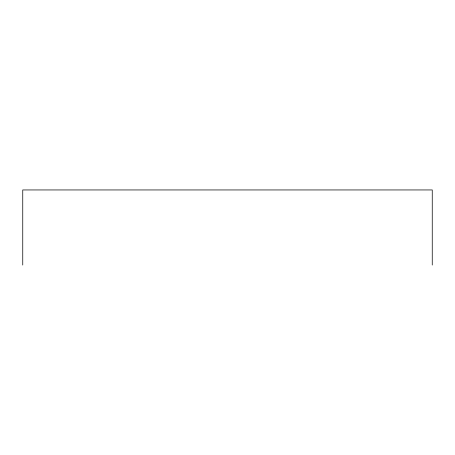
<?xml version="1.0" encoding="UTF-8"?>
<svg xmlns="http://www.w3.org/2000/svg" width="455" height="455" viewBox="0 0 455 455"><rect width="100%" height="100%" fill="white"/><g stroke="black" fill="none" stroke-linecap="round" stroke-linejoin="round"><path stroke-width="0.68" d="M432.25 265.049L432.25 189.951L22.75 189.951L22.75 265.049"/></g></svg>
